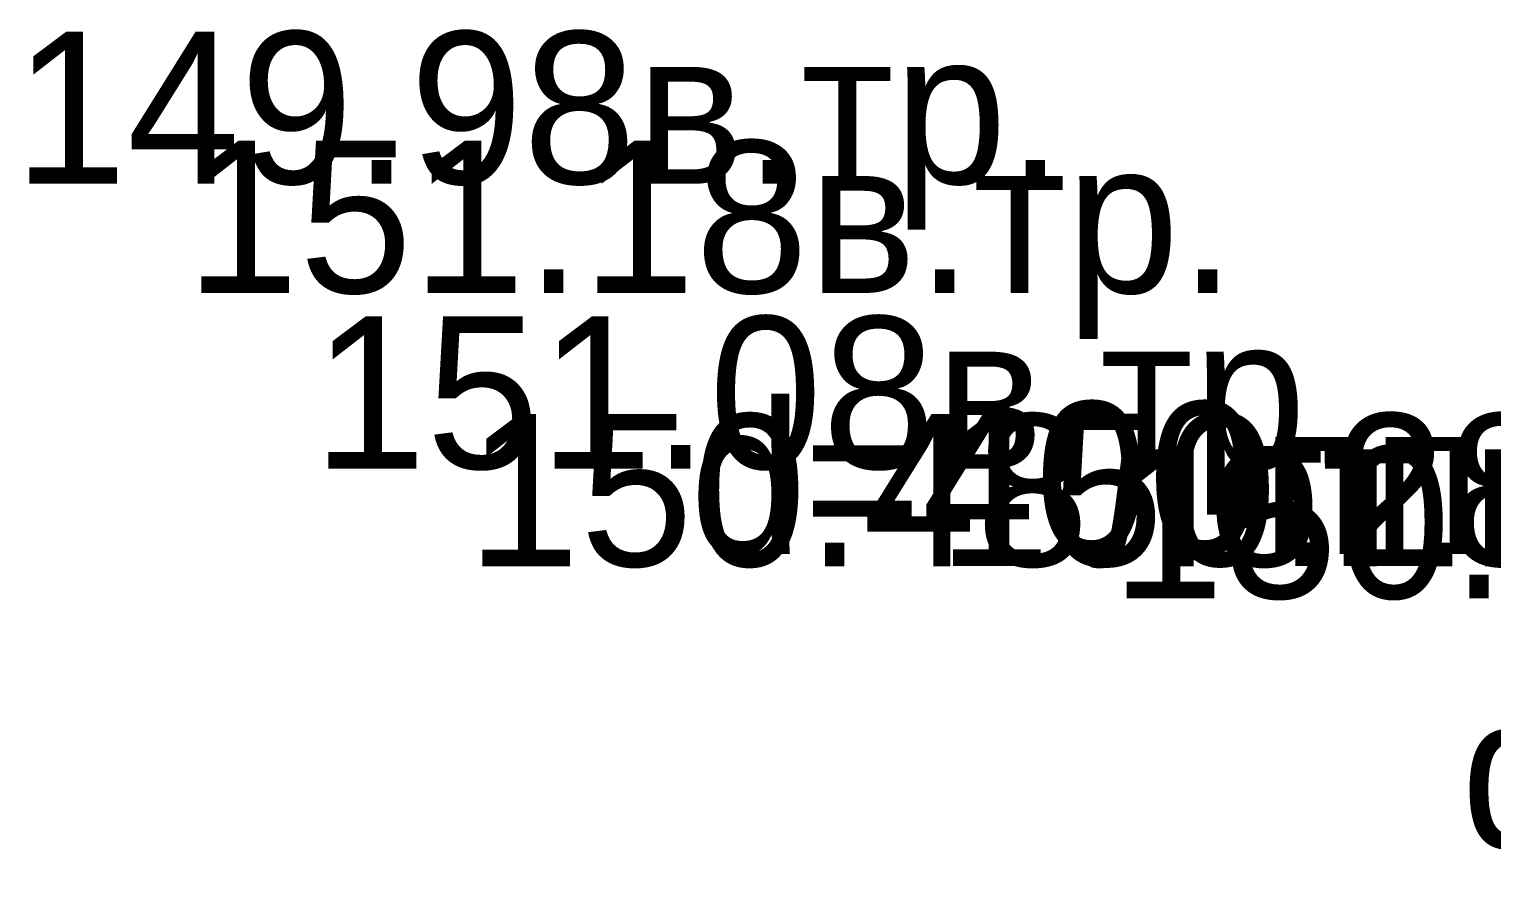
# Model space of a CAD drawing. Header units: metres. Extents: x -2743 to 126, y 13412 to 13916.
# Drawn here: x -1858.6 to -1847.07, y 13590.42 to 13597.23 of the extents above; entities that cross this region are included whole.
import ezdxf

# ---------------------------------------------------------------- set-up
doc = ezdxf.new("R2010")
doc.units = ezdxf.units.M
doc.layers.add('output[1-12]_3_ДЖКХ-24_03233pp$0$Водосток проектный', color=7, linetype='Continuous')
doc.layers.add('output[1-12]_3_ДЖКХ-24_03233up$0$Газопровод', color=7, linetype='Continuous')

msp = doc.modelspace()

# ---------------------------------------------------------------- texts
at = {"layer": 'output[1-12]_3_ДЖКХ-24_03233pp$0$Водосток проектный'}
for s, p in [('d=400пп.пр.', (-1853.395, 13593.094)), ('150.48лот.пр.', (-1855.154, 13592.997)), ('150.28лот.пр.', (-1851.443, 13593)), ('150.18лот.пр.', (-1850.072, 13592.744)), ('d=400пп.пр.', (-1847.313, 13590.778))]:
    msp.add_text(s, height=1.2, dxfattribs=at).set_placement(p)
at = {"layer": 'output[1-12]_3_ДЖКХ-24_03233up$0$Газопровод'}
for s, p in [('149.98в.тр.', (-1858.727, 13596.011)), ('151.18в.тр.', (-1857.369, 13595.151)), ('151.08в.тр.', (-1856.367, 13593.766))]:
    msp.add_text(s, height=1.2, dxfattribs=at).set_placement(p)

doc.saveas('drawing.dxf')
